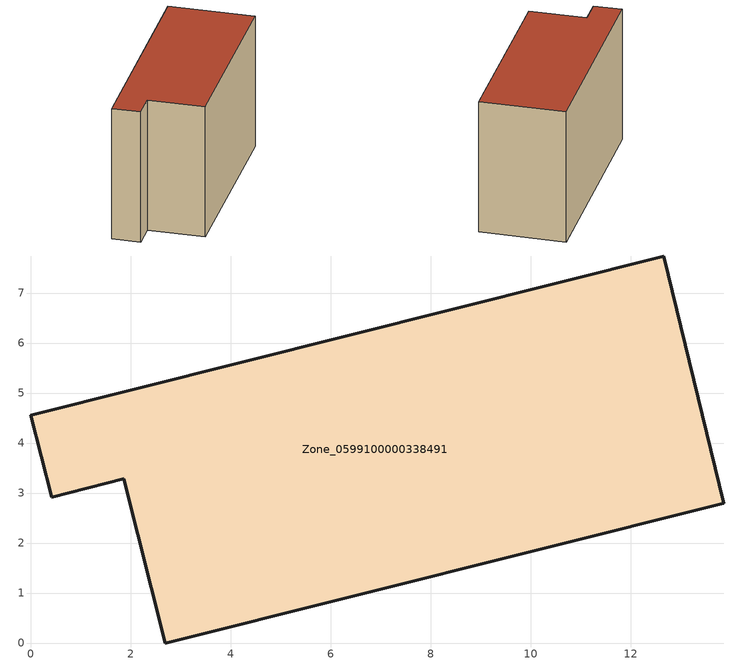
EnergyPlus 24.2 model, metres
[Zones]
Zone_0599100000338491
 floor ground (C_G): 1.86,3.29 0.41,2.92 0,4.56 12.66,7.74 13.86,2.8 2.69,0 z0
 wall outside (C_F): 12.66,7.74 0,4.56 0.41,2.92 1.86,3.29 2.69,0 13.86,2.8 12.66,7.74 z0:8.23
 roof outside (C_R): 2.69,0 13.86,2.8 12.66,7.74 0,4.56 0.41,2.92 1.86,3.29 z8.23
[BUILDING]
Pand.0599100000338491: North Axis=0; Terrain=City; Loads Convergence Tolerance Value=0.04; Temperature Convergence Tolerance Value=0.4; Solar Distribution=FullExterior; Maximum Number of Warmup Days=25; Minimum Number of Warmup Days=1
[Site:Location]
Rotterdam.The.Hague.AP_ZH_NLD Design_Conditions: Latitude=51.96; Longitude=4.45; Time Zone=1; Elevation=-4.5
[SITE:GROUNDTEMPERATURE:BUILDINGSURFACE]
18, 18, 18, 18, 18, 18, 18, 18, 18, 18, 18, 18
[MATERIAL] Thermal Absorptance=0.9; Solar Absorptance=0.7; Visible Absorptance=0.7
Name | Roughness | Thickness | Conductivity | Density | Specific Heat
G.TI.1992-2005 | MediumSmooth | 0.15 | 0.06 | 540 | 1210
F.TI.1992-2005 | Rough | 0.3 | 0.12 | 1920 | 840
R.TI.1992-2005 | MediumRough | 0.2 | 0.08 | 1500 | 1000
[CONSTRUCTION]
C_G: G.TI.1992-2005
C_F: F.TI.1992-2005
C_R: R.TI.1992-2005
[ZONE]
Zone_0599100000338491: Type=1; Multiplier=1; Ceiling Height=Autocalculate; Volume=Autocalculate; Floor Area=autocalculate; Part of Total Floor Area=Yes
[ZONEINFILTRATION:DESIGNFLOWRATE]
Infil_Zone_0599100000338491: Zone or ZoneList or Space or SpaceList=Zone_0599100000338491; Schedule=AlwaysOn; Design Flow Rate Calculation Method=Flow/Area; Flow Rate per Floor Area=0.0015; Constant Term Coefficient=1; Temperature Term Coefficient=0; Velocity Term Coefficient=0; Velocity Squared Term Coefficient=0
[HVACTEMPLATE:ZONE:IDEALLOADSAIRSYSTEM]
Zone_0599100000338491: Maximum Heating Supply Air Temperature=50; Minimum Cooling Supply Air Temperature=13; Maximum Heating Supply Air Humidity Ratio=0.0156; Minimum Cooling Supply Air Humidity Ratio=0.0077; Heating Limit=NoLimit; Cooling Limit=NoLimit; Dehumidification Control Type=ConstantSensibleHeatRatio; Cooling Sensible Heat Ratio=0.7; Dehumidification Setpoint=60; Humidification Control Type=None; Humidification Setpoint=30; Outdoor Air Method=None; Outdoor Air Flow Rate per Person=0.00944; Outdoor Air Flow Rate per Zone Floor Area=0; Outdoor Air Flow Rate per Zone=0; Demand Controlled Ventilation Type=None; Outdoor Air Economizer Type=NoEconomizer; Heat Recovery Type=None; Sensible Heat Recovery Effectiveness=0.7; Latent Heat Recovery Effectiveness=0.65
[ZONECONTROL:THERMOSTAT]
ThermostatControl_Zone_0599100000338491: Zone or ZoneList=Zone_0599100000338491; Control Type Schedule=DualSetpointControlType; Control 1=Thermostat_Zone_0599100000338491; Temperature Difference Between Cutout And Setpoint=0
[THERMOSTATSETPOINT:DUALSETPOINT]
Thermostat_Zone_0599100000338491: Heating Setpoint Temperature Schedule=HeatingSetpoint_Zone_0599100000338491; Cooling Setpoint Temperature Schedule=CoolingSetpoint_Zone_0599100000338491
[SCHEDULE:COMPACT]
HeatingSetpoint_Zone_0599100000338491: Through: 12/31, For: AllDays, Until: 24:00, 21
CoolingSetpoint_Zone_0599100000338491: Through: 12/31, For: AllDays, Until: 24:00, 24
DualSetpointControlType: Through: 12/31, For: AllDays, Until: 24:00, 4
AlwaysOn: Through: 12/31, For: AllDays, Until: 24:00, 1
